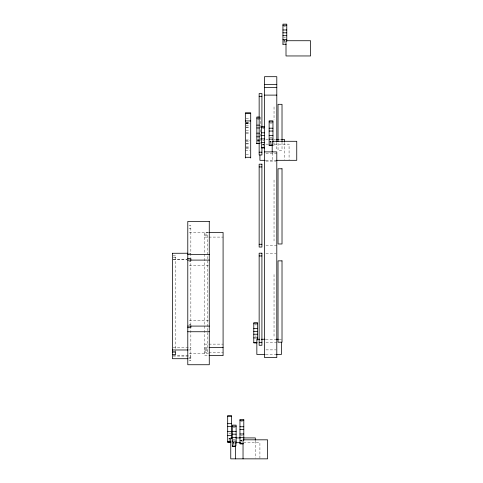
<?xml version="1.0" encoding="UTF-8"?>
<svg xmlns="http://www.w3.org/2000/svg" width="483" height="483" viewBox="0 0 483 483"><rect width="100%" height="100%" fill="white"/><g stroke="black" fill="none" stroke-linecap="round" stroke-linejoin="round"><path stroke-width="0.36" stroke-dasharray="2.42 1.81" d="M283.581 26.366L285.495 26.366M283.581 37.535L285.495 37.535M283.581 40.602L284.855 40.669M283.581 40.832L284.855 40.832M283.581 41.025L284.855 41.025M283.581 41.339L284.855 41.339M283.581 42.45L284.855 42.45M246.01 118.468L250.037 118.468M257.487 119.216L259.407 119.216M246.01 122.302L250.037 122.302M246.01 122.839L250.037 122.839M269.768 123.056L272.961 123.056M246.01 123.165L250.037 123.165M245.34 123.733L250.037 123.733M246.01 123.823L250.037 123.823M246.01 125.586L250.037 125.586M246.01 127.107L250.037 127.107M246.01 127.675L250.037 127.675M262.734 128.81L264.008 128.81M246.01 130.513L250.037 130.513M246.01 132.662L250.037 132.662M246.01 133.344L250.037 133.344M257.487 134.992L259.407 134.992M269.768 137.299L272.961 137.299M265.873 139.382L268.101 139.382M274.054 139.382L275.545 139.382M279.265 139.382L280.756 139.382M257.487 139.901L259.407 139.901M246.01 139.973L250.037 139.973M257.487 139.967L259.407 139.967M257.487 140.136L259.407 140.136M257.487 140.33L259.407 140.33M257.487 140.638L259.407 140.638M245.34 140.776L250.037 140.776M262.734 140.752L264.008 140.752M246.01 141.199L250.037 141.199M269.768 141.591L271.041 141.591M269.768 141.658L271.041 141.658M257.487 141.748L259.407 141.748M269.768 141.821L271.041 141.821M269.768 142.014L271.041 142.014M269.768 142.328L271.041 142.328M246.01 143.379L250.037 143.379M269.768 143.433L271.041 143.433M246.01 143.916L250.037 143.916M262.734 144.121L264.008 144.121M262.734 144.188L264.008 144.188M266.012 144.139L289.076 144.139L289.076 159.583M262.734 144.357L264.008 144.357M262.734 144.55L264.008 144.55M262.734 144.858L264.008 144.858M262.734 145.969L264.008 145.969M246.01 146.959L250.037 146.959M246.01 147.345L250.037 147.345M246.01 148.245L250.037 148.245M245.34 150.479L250.037 150.479M265.964 153.431L276.801 153.431M246.01 154.554L250.037 154.554M265.873 160.32L275.914 160.32M265.964 161.105L276.077 161.105M189.01 225.501L190.851 225.501L190.851 257.94M189.01 228.694L190.851 228.694M208.348 232.456L204.665 232.456L204.665 355.639L208.348 355.639M189.264 232.746L208.529 232.746M204.665 234.092L207.732 234.092L207.732 351.57L204.665 351.57M204.665 235.45L207.732 235.45M204.665 237.093L223.086 237.093M265.964 245.515L276.801 245.515M265.964 253.189L276.077 253.189M188.642 253.231L190.851 253.285M173.047 255.386L175.504 255.368L175.504 353.091M173.174 259.232L187.169 259.232M173.174 259.286L187.169 259.286M189.01 261.689L190.851 261.689M189.264 265.747L208.529 265.747M189.264 320.44L208.529 320.44M189.01 324.498L190.851 324.498M255.06 324.896L256.334 324.896M255.06 336.065L256.334 336.065M265.777 339.259L276.198 339.259M279.174 339.259L281.402 339.259M265.964 342.205L276.801 342.205M204.665 344.125L223.086 344.125M173.174 347.192L190.851 347.192M204.665 347.561L208.348 347.561M204.665 348.195L207.732 348.195M204.665 349.203L207.732 349.203M265.964 349.879L276.077 349.879M188.642 349.921L190.851 349.976M204.665 350.561L207.732 350.561M173.047 351.262L175.504 351.262M204.665 352.198L223.086 352.198M189.264 353.441L208.529 353.441M265.777 354.486L276.198 354.486M173.174 355.923L190.851 355.923M173.174 355.977L190.851 355.977M189.01 357.492L190.851 357.492M188.642 358.706L190.851 358.706M189.01 360.686L190.851 360.686L190.851 328.186M240.606 421.587L242.52 421.587M232.933 427.346L236.127 427.346M228.966 433.529L230.886 433.529M240.606 435.829L242.52 435.829M228.966 438.437L230.246 438.437M228.966 438.498L230.246 438.498M228.966 438.667L230.246 438.667M228.966 438.86L230.246 438.86M228.966 439.174L230.246 439.174M232.933 439.282L236.127 439.282M240.606 440.122L241.886 440.122M240.606 440.188L241.886 440.188M228.966 440.279L230.246 440.279M240.606 440.351L241.886 440.351M240.606 440.55L241.886 440.55M240.606 440.858L241.886 440.858M240.606 441.969L241.886 441.969M232.933 442.657L234.213 442.657M243.547 442.676L259.914 442.676L259.914 458.113M232.933 442.724L234.213 442.724M232.933 442.887L234.213 442.887M232.933 443.08L234.213 443.08M232.933 443.394L234.213 443.394M232.933 444.499L234.213 444.499M284.475 142.376L284.475 159.571M282.018 142.189L282.018 150.358L278.027 150.358L278.027 142.189M276.801 142.292L276.801 150.605M274.036 106.924L274.036 119.82M274.036 142.841L274.036 146.983M274.036 180.014L274.036 208.602M274.036 209.175L274.036 240.945M274.036 274.525L274.036 337.907M272.961 142.141L272.961 144.598M272.195 152.996L272.195 160.32M260.687 117.007L260.687 143.59M255.314 440.907L255.314 458.101M236.127 443.394L236.127 446.346M190.851 259.232L190.851 326.091M175.504 257.131L173.047 257.131L175.504 257.149"/><path stroke-width="0.72" d="M282.941 25.255L286.775 25.255M282.941 29.976L286.775 29.976M282.941 32.814L286.775 32.814M282.941 35.694L286.775 35.694M282.941 39.383L286.775 39.383M286.751 40.729L310.563 40.729L310.563 55.956L286.008 55.956L286.008 40.729M282.941 44.225L286.135 44.291M264.521 84.362L276.801 84.362M264.521 87.435L276.801 87.435M264.521 95.109L276.801 95.109M259.148 96.334L261.913 96.334M245.34 113.523L250.707 113.523M259.407 117.007L256.847 117.007L256.847 143.59L259.407 143.59M256.847 118.112L259.407 118.112M245.34 120.925L250.707 120.925M269.128 121.951L272.961 121.951M256.847 125.133L259.407 125.133M264.648 126.594L261.454 126.594L261.454 147.81L264.648 147.81M261.454 127.705L264.648 127.705M256.847 127.971L259.407 127.971M269.128 128.2L272.961 128.2M269.128 131.044L272.961 131.044M261.454 132.807L264.648 132.807M256.847 133.151L259.407 133.151M269.128 135.451L272.961 135.451M261.454 135.645L264.648 135.645M256.847 136.84L259.407 136.84M261.454 138.905L264.648 138.905M269.128 139.14L272.961 139.14M276.288 139.382L278.522 139.382M281.498 139.382L284.475 139.382L284.475 141.628M261.454 142.594L264.648 142.594M256.847 143.36L259.407 143.36M256.847 143.523L259.407 143.523M269.128 145.214L272.961 145.214M272.961 145.28L269.128 145.28L269.128 120.841L272.961 120.841L272.961 142.068M261.454 147.581L264.648 147.581M261.454 147.75L264.648 147.75M264.521 151.891L276.801 151.891L276.801 357.553L264.521 357.553L264.521 76.688L276.801 76.688L276.801 141.604M259.148 152.199L261.913 152.199M245.34 157.289L250.707 157.289M265.125 160.32L259.914 160.32L259.914 155.085M276.288 160.32L296.749 160.32L296.749 141.29L272.195 141.29L272.195 152.266M259.148 166.937L261.913 166.937M209.085 232.456L223.086 232.456L223.086 355.639L209.085 355.639M259.148 244.289L261.913 244.289M172.437 253.285L187.905 253.231M187.784 254.444L209.272 254.444M259.148 255.954L261.913 255.954M187.784 258.502L190.851 258.502L190.851 260.415M187.784 260.096L209.272 260.096M253.78 323.791L257.614 323.791M187.784 326.091L209.272 326.091M187.784 327.685L190.851 327.685L190.851 325.771M253.78 328.506L257.614 328.506M253.78 331.35L257.614 331.35M187.784 331.743L209.272 331.743M253.78 334.224L257.614 334.224M253.78 337.913L257.614 337.913M259.824 339.259L256.847 339.259L256.847 354.486L265.034 354.486M261.315 339.259L265.034 339.259M276.198 339.259L278.425 339.259M259.148 342.513L261.913 342.513M253.78 342.755L256.974 342.755M256.974 342.821L253.78 342.821L253.78 322.68L257.614 322.68L257.614 340.02M209.085 347.561L223.086 347.561M172.437 349.976L187.905 349.976M172.437 352.077L175.504 352.077L175.504 354.637L172.437 354.637M276.198 354.486L281.402 354.486L281.402 342.157M187.905 358.706L172.437 358.706L172.437 253.231M227.686 416.642L231.526 416.642M239.966 420.482L243.8 420.482M227.686 423.663L231.526 423.663M232.293 426.235L236.127 426.235M227.686 426.507L231.526 426.507M239.966 426.737L243.8 426.737M239.966 429.574L243.8 429.574M232.293 431.337L236.127 431.337M227.686 431.681L231.526 431.681M239.966 433.982L243.8 433.982M232.293 434.181L236.127 434.181M227.686 435.37L231.526 435.37M232.293 437.435L236.127 437.435M239.966 437.67L243.8 437.67M232.245 437.918L230.759 437.918L230.759 458.85L267.594 458.85L267.594 439.82L243.034 439.82L243.034 458.85M235.964 437.918L240.431 437.918M243.408 437.918L255.314 437.918L255.314 440.158M232.293 441.124L236.127 441.124M227.686 441.891L230.886 441.891M227.686 442.06L230.886 442.06M230.886 442.126L227.686 442.126L227.686 415.537L231.526 415.537L231.526 438.667M240.57 442.676L235.36 442.676L235.36 458.85M239.966 443.744L243.16 443.744M243.16 443.811L239.966 443.811L239.966 419.371L243.8 419.371L243.8 440.55M232.293 446.111L235.487 446.111M232.293 446.28L235.487 446.28M235.487 446.346L232.293 446.346L232.293 425.131L236.127 425.131L236.127 443.418M286.775 41.484L286.775 24.15L282.941 24.15L282.941 44.291M282.018 141.447L282.018 104.316L278.027 104.316L278.027 141.447M261.913 126.516L261.913 93.575L259.148 93.575L259.148 154.965L261.913 154.965L261.913 147.478M250.707 158.032L250.707 112.781L245.34 112.781L245.34 158.032M261.913 164.172L259.148 164.172L259.148 247.048L261.913 247.048L261.913 164.172M282.018 168.778L278.027 168.778L278.027 243.981L282.018 243.981L282.018 168.778M209.272 221.449L187.784 221.449L187.784 364.737L209.272 364.737L209.272 221.449M261.913 253.189L259.148 253.189L259.148 345.279L261.913 345.279L261.913 253.189M282.018 260.862L278.027 260.862L278.027 342.205L282.018 342.205L282.018 260.862"/></g></svg>
